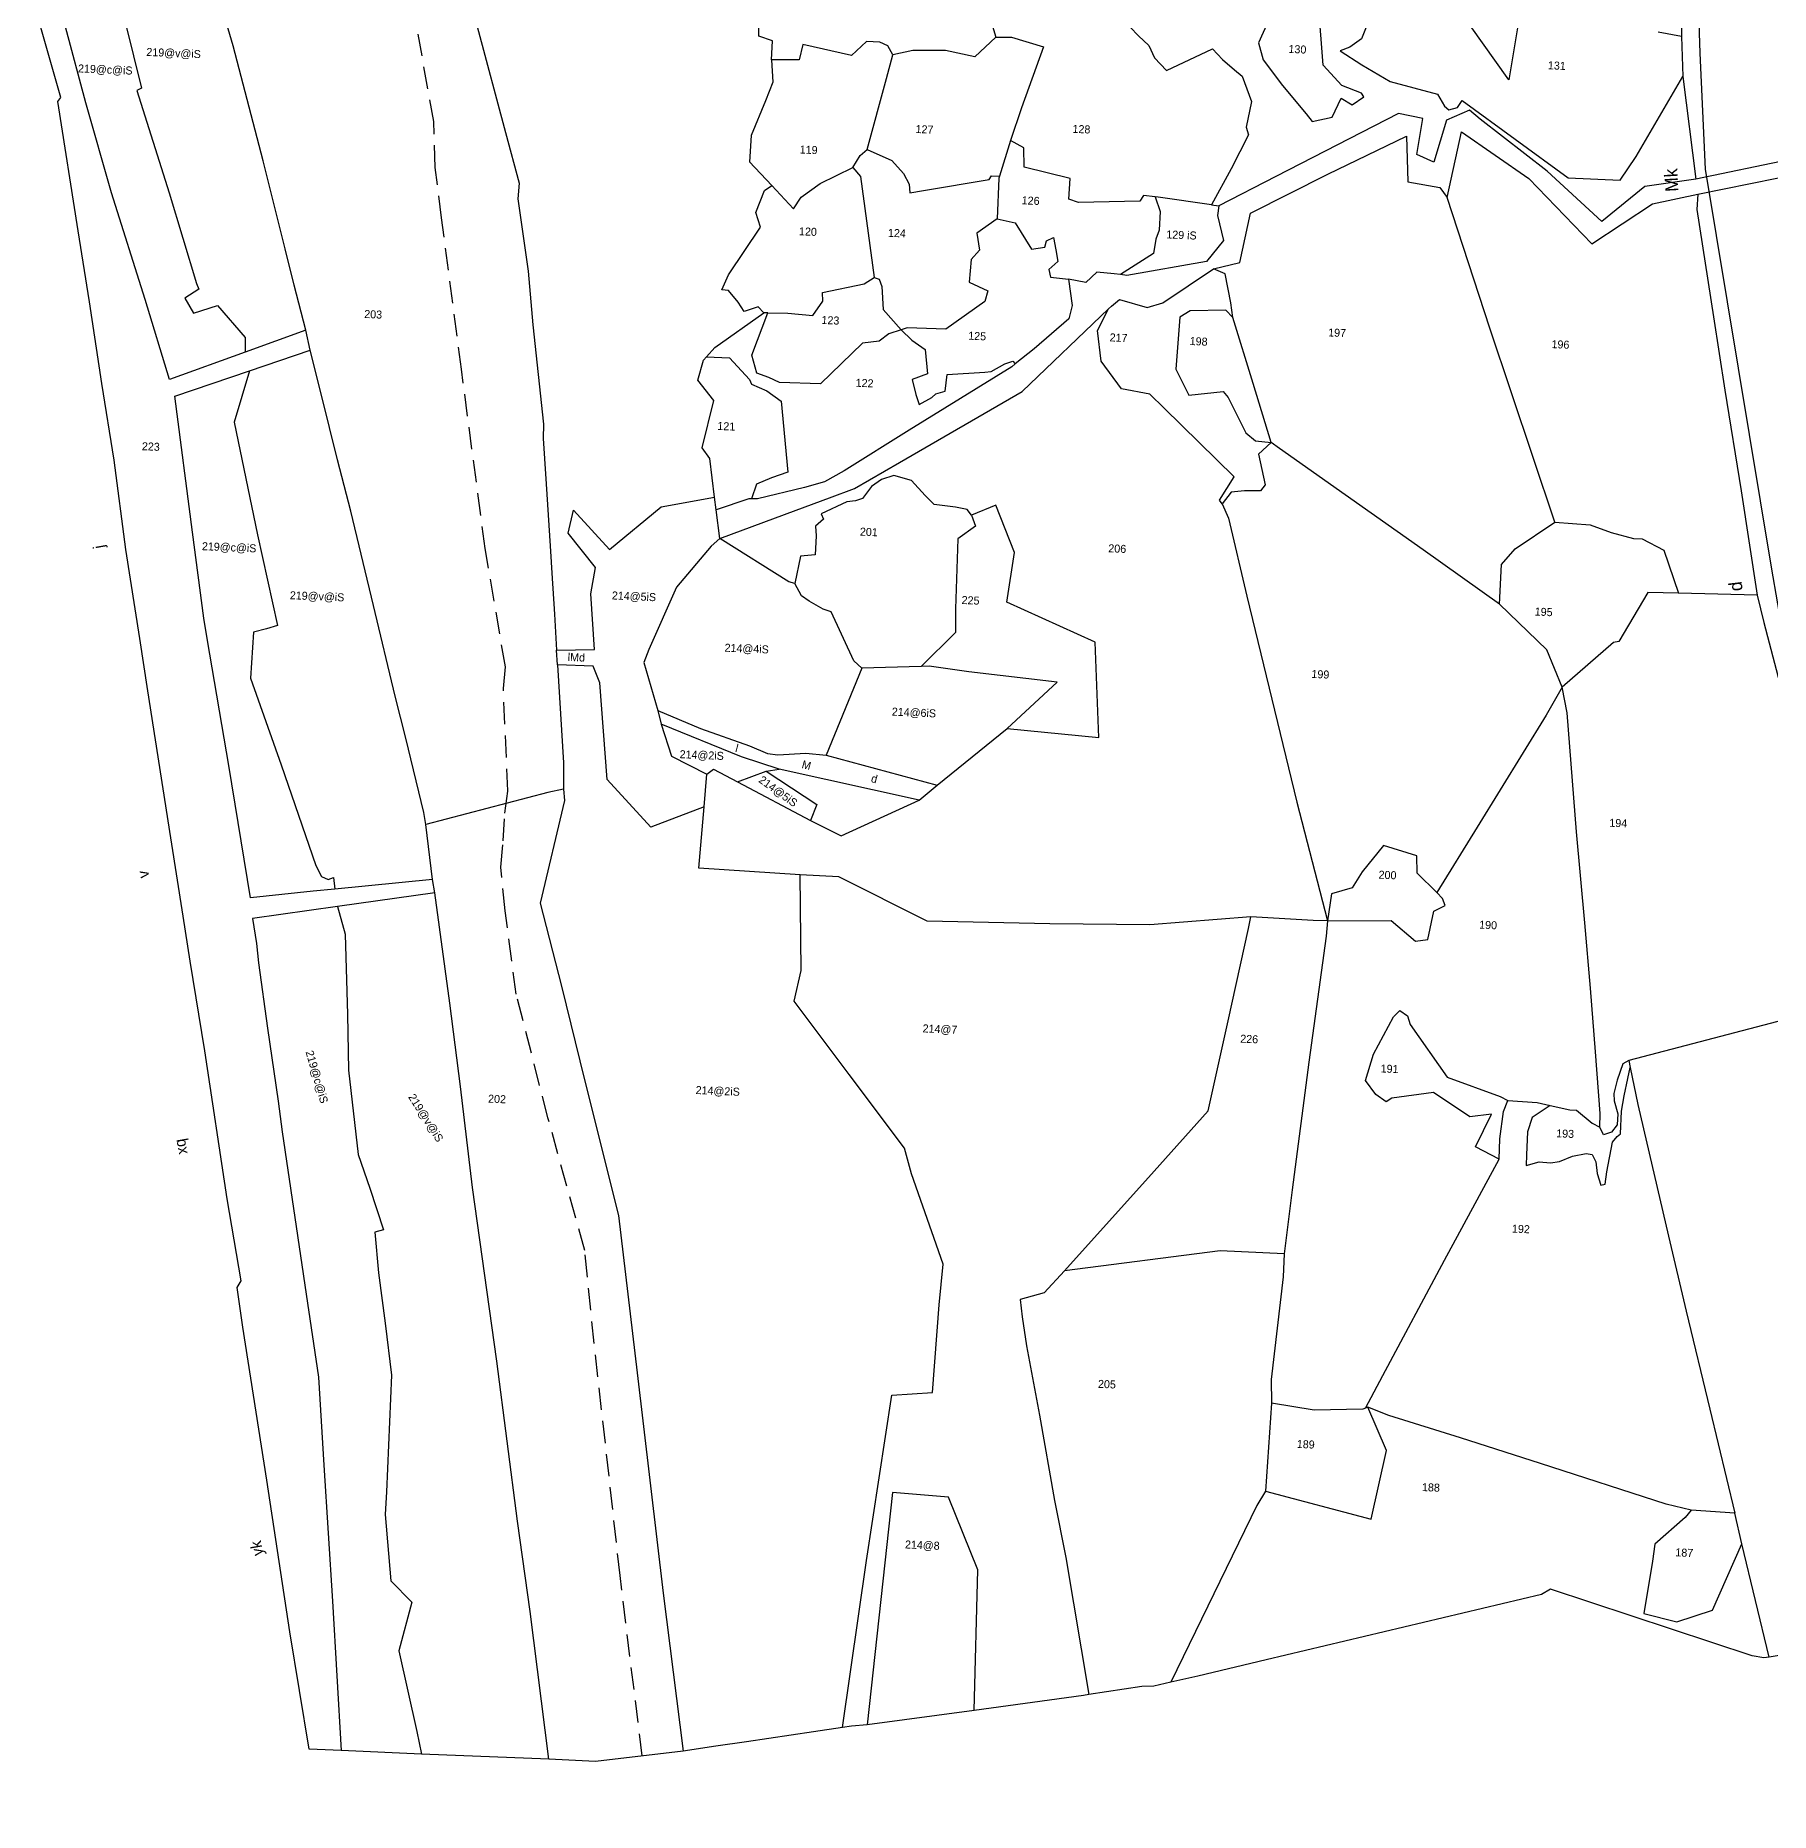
# Model space of a CAD drawing. Header units: feet. Extents: x 260179 to 264429, y 2217036 to 2221301.
# Drawn here: x 260749 to 262269, y 2217268 to 2218824 of the extents above; entities that cross this region are included whole.
import ezdxf
from ezdxf.enums import TextEntityAlignment as Align

# ---------------------------------------------------------------- set-up
doc = ezdxf.new("R2010")
doc.units = ezdxf.units.FT
doc.header["$MEASUREMENT"] = 0
doc.linetypes.add('DASHED', pattern=[0.75, 0.5, -0.25])
for name, color, linetype in [('LINE_FOOTPATH', 1, 'DASHED'), ('OFF', 1, 'Continuous'), ('POLY_PARCEL', 6, 'Continuous'), ('POLY_ROAD', 30, 'Continuous'), ('TEXT_MAPIN', 7, 'Continuous'), ('TEXT_MAPOUT', 7, 'Continuous'), ('TEXT_PARCEL', 7, 'Continuous')]:
    doc.layers.add(name, color=color, linetype=linetype)
doc.styles.add('TEXT_MAP', font='', dxfattribs={"height": 1.8})
doc.styles.get('TEXT_MAP').set_extended_font_data('Kruti Dev 050')

# ---------------------------------------------------------------- blocks, each defined once
blk = doc.blocks.new('ERE')
at = {"layer": 'LINE_FOOTPATH', "ltscale": 10}
blk.add_lwpolyline([(261065.91, 2218715.18), (261059.26, 2218755.44), (261051.23, 2218807.36), (261048.21, 2218828.18), (261038.67, 2218857.65), (261030.39, 2218885.12), (261027.09, 2218903.73), (261025.71, 2218913.51), (261025.96, 2218919.41), (261026.09, 2218925.68), (261026.59, 2218930.69), (261024.58, 2218953.65), (261024.83, 2218958.54), (261019.15, 2218984.96), (261012.12, 2219024.97), (261006.22, 2219058.83), (261004.3, 2219070.09), (261003.55, 2219080.37), (260998.91, 2219101.19)], dxfattribs=at)
at = {"layer": 'OFF', "ltscale": 10, "flags": 128}
for points in [[(261059.52, 2218950.17), (261060.41, 2218947.11)], [(260998.28, 2218713.48), (260991.03, 2218713.48)], [(261016.33, 2218713.47), (260998.28, 2218713.48)], [(261045.01, 2218713.56), (261016.33, 2218713.47)], [(261055.52, 2218713.45), (261045.01, 2218713.56)]]:
    blk.add_lwpolyline(points, dxfattribs=at)
at = {"layer": 'POLY_PARCEL', "ltscale": 10, "flags": 128}
for points in [[(260991.03, 2218713.48), (260985.63, 2218739.65), (260979.02, 2218773.54), (260972.17, 2218807.68), (260970.46, 2218816.52), (260971.35, 2218818.05), (260967.4, 2218836.33), (260960.95, 2218869.42), (260956.84, 2218889.39), (260954.81, 2218899.44), (260951.34, 2218916.91), (260944.73, 2218949.76), (260942.45, 2218961.43), (260938.42, 2218981.32), (260934.96, 2219001.29), (260931.49, 2219018.36), (260927.93, 2219036.63), (260924.7, 2219052.41), (260918.9, 2219081.32), (260919.54, 2219082.2), (260913.02, 2219101.93)], [(260976.77, 2219032.31), (260973.73, 2219042.27), (260971.41, 2219050.36), (260965.57, 2219069.92), (260957.76, 2219095.5), (260952.62, 2219110.61), (260947.47, 2219126.85)], [(260946.65, 2219019.88), (260940.4, 2219037.66), (260931.84, 2219061.26), (260925.18, 2219081.29), (260919.92, 2219098.15), (260914.77, 2219114.38), (260914.23, 2219116.64), (260927.22, 2219120.52)], [(260927.22, 2219120.52), (260937.6, 2219085.11), (260936.57, 2219084.56), (260944.82, 2219061.84), (260951.83, 2219041.73), (260952.38, 2219040.48), (260949.29, 2219038.35), (260951.43, 2219035.02), (260956.74, 2219037), (260963.24, 2219030.03), (260963.35, 2219026.77)], [(261078.87, 2219097.47), (261078.87, 2219101.73), (261075.78, 2219102.69), (261075.43, 2219110.8), (261086.58, 2219119.67)], [(261125.67, 2219116.06), (261125.84, 2219113.78), (261129, 2219104.71)], [(261283.03, 2219111.36), (261277.8, 2219112.09)], [(261246.21, 2219112.23), (261244.7, 2219100.02), (261235.49, 2219111.82)], [(261213.81, 2219115.19), (261211.19, 2219107.78), (261208.65, 2219105.79), (261206.52, 2219104.9), (261211.47, 2219101.95), (261217.99, 2219098.51), (261228.8, 2219096.06), (261230.45, 2219093.45), (261231.48, 2219092.7), (261233.4, 2219093.25), (261234.36, 2219094.89), (261258.95, 2219078.56), (261270.61, 2219078.48), (261274.04, 2219083.96), (261283.69, 2219102.4)], [(261157.95, 2219111.96), (261158.2, 2219110.01), (261159.07, 2219108.18), (261161.08, 2219106.35), (261163.45, 2219104.25), (261164.87, 2219101.52), (261167.7, 2219098.82), (261177.84, 2219104.12), (261180.18, 2219101.86), (261182.94, 2219099.62), (261184.75, 2219098.24), (261187.08, 2219092.64), (261186.13, 2219086.88), (261186.73, 2219085.15), (261183.11, 2219077.32), (261179.06, 2219069.05)], [(261011.41, 2219106.55), (261012.37, 2219102.14), (261019.74, 2219078.58), (261023.3, 2219067.33), (261023.16, 2219063.79), (261026.15, 2219047.69), (261027.72, 2219035.65), (261031.07, 2219013.42), (261031.14, 2219010.22), (261032.14, 2219001.17), (261033.85, 2218984.93), (261034.35, 2218980.01), (261035.35, 2218970.82), (261036.15, 2218962.8)], [(261129, 2219104.71), (261124.51, 2219100.07), (261117.83, 2219101.19), (261110.48, 2219100.88), (261106.03, 2219099.76)], [(261129, 2219104.71), (261132.55, 2219104.86), (261139.82, 2219102.94), (261135.49, 2219089.04), (261133.31, 2219081.6)], [(261106.03, 2219099.76), (261104.86, 2219101.75), (261103, 2219102.44), (261099.97, 2219102.51), (261096.74, 2219099.21), (261085.73, 2219101.2), (261085.07, 2219097.74), (261078.87, 2219097.47)], [(261101.19, 2219078.21), (261104.86, 2219094.33), (261106.03, 2219099.76)], [(261078.87, 2219097.47), (261079.35, 2219092.49), (261077.85, 2219088.17), (261075.02, 2219080.23), (261074.85, 2219074.32), (261080.09, 2219069.26)], [(261133.31, 2219081.6), (261131.16, 2219073.52)], [(261166.35, 2219070.31), (261163.7, 2219070.53), (261162.9, 2219069.21), (261149.16, 2219068.3), (261146.94, 2219069.02), (261147.09, 2219073.67), (261136.61, 2219075.73), (261136.35, 2219080.1), (261133.31, 2219081.6)], [(261098.16, 2219074.02), (261099.63, 2219076.8), (261101.19, 2219078.21)], [(261101.19, 2219078.21), (261106.81, 2219075.97), (261109.58, 2219073.21), (261110.93, 2219070.8), (261111.17, 2219068.86), (261114.22, 2219069.57), (261128.87, 2219072.68), (261129.34, 2219073.51), (261131.16, 2219073.52)], [(261080.09, 2219069.26), (261085.22, 2219064.18), (261086.81, 2219066.86), (261090.93, 2219070.1), (261098.16, 2219074.02)], [(261098.16, 2219074.02), (261099.93, 2219072.11), (261103.94, 2219049.53)], [(261131.16, 2219073.52), (261131.02, 2219073), (261131.08, 2219063.91)], [(261259.23, 2219001.06), (261242.74, 2219043.99), (261231.94, 2219072.96)], [(261079.54, 2219040.53), (261078.16, 2219041.83), (261075.07, 2219040.67), (261073.69, 2219042.73), (261071.35, 2219045.2), (261069.84, 2219045.34), (261071.22, 2219048.78), (261077.96, 2219059.78), (261076.79, 2219063.01), (261078.51, 2219068.02), (261080.09, 2219069.26)], [(261166.35, 2219070.31), (261167.61, 2219067.07), (261167.51, 2219062.91), (261166.89, 2219060.81), (261166.48, 2219057.57), (261159.29, 2219052.52)], [(261179.06, 2219069.05), (261166.99, 2219070.26), (261166.35, 2219070.31)], [(261179.06, 2219069.05), (261180.75, 2219068.88)], [(261131.08, 2219063.91), (261126.61, 2219060.47), (261127.41, 2219056.7), (261125.58, 2219054.47), (261125.35, 2219049.37), (261129.65, 2219047.6), (261129.08, 2219045.2), (261120.6, 2219038.62), (261111.89, 2219038.56), (261110.56, 2219038.05)], [(261131.08, 2219063.91), (261135.14, 2219063.18), (261139.02, 2219057.4), (261142.06, 2219058), (261142.36, 2219059.43), (261143.91, 2219060.26), (261144.51, 2219057.46), (261145.11, 2219054.84), (261143.14, 2219052.99), (261143.56, 2219051.32), (261147.66, 2219050.98)], [(261184.94, 2219043.99), (261184.36, 2219047.26), (261182.79, 2219053.71), (261180.14, 2219054.71)], [(261080.4, 2219040.55), (261084.93, 2219040.67), (261090.54, 2219040.44), (261092.66, 2219043.7), (261092.49, 2219045.64), (261101.76, 2219047.99), (261103.94, 2219049.53)], [(261103.94, 2219049.53), (261105.14, 2219049.19), (261105.77, 2219047.59), (261106.29, 2219042.44), (261110.56, 2219038.05)], [(261184.31, 2219001.99), (261183.65, 2219002.75), (261186.72, 2219008.14), (261170.4, 2219022.92), (261166.99, 2219025.96), (261160.57, 2219026.85), (261155.77, 2219032.89), (261154.68, 2219039.72), (261156.95, 2219044.7)], [(261184.94, 2219043.99), (261183.28, 2219045.53), (261175.29, 2219045.06), (261173.04, 2219043.52), (261172.63, 2219031.82), (261175.82, 2219026.08), (261183.46, 2219027.26), (261184.66, 2219025.93), (261188.92, 2219018.13), (261191.17, 2219016.47), (261194.75, 2219016.22)], [(261194.75, 2219016.22), (261190.1, 2219029.29), (261184.94, 2219043.99)], [(261067.08, 2219030.14), (261068.88, 2219032.28), (261079.54, 2219040.53)], [(261110.56, 2219038.05), (261107.81, 2219037), (261105.69, 2219035.29), (261101.96, 2219034.66), (261092.92, 2219025.16), (261083.67, 2219025.05), (261081.26, 2219026.08), (261078.51, 2219026.93), (261077.2, 2219030.88), (261080.4, 2219040.55)], [(261080.4, 2219040.55), (261079.54, 2219040.53)], [(261110.56, 2219038.05), (261113.04, 2219035.83), (261116.09, 2219033.87), (261116.9, 2219028.39), (261113.48, 2219026.98), (261114.46, 2219023.67), (261115.27, 2219021.45), (261118.09, 2219023.13), (261118.96, 2219023.95), (261121.03, 2219024.7), (261121.3, 2219028.45), (261129.77, 2219029.32), (261131.13, 2219029.53), (261134.17, 2219031.38), (261135.9, 2219032.08), (261136.46, 2219031.44)], [(260976.77, 2219032.31), (260963.35, 2219026.77)], [(260977.99, 2219027.86), (260976.77, 2219032.31)], [(260964.54, 2219022.59), (260977.99, 2219027.86)], [(261008.43, 2218922.39), (261007.93, 2218925.03), (261003.16, 2218941.58), (261000.37, 2218950.9), (260994.6, 2218971.09), (260988.62, 2218992.02), (260985.17, 2219003.43), (260980.96, 2219017.85), (260977.99, 2219027.86)], [(261070.18, 2218998.66), (261068.74, 2219007.33), (261066.95, 2219009.59), (261069.15, 2219020.39), (261065.37, 2219024.79), (261066.4, 2219029.32), (261067.08, 2219030.14)], [(261067.08, 2219030.14), (261072.24, 2219030.11), (261076.91, 2219025.45), (261077.41, 2219024.37), (261080.91, 2219023.04), (261084.24, 2219020.87), (261086.41, 2219004.97), (261082.83, 2219003.56), (261079.49, 2219001.98), (261078.49, 2218998.65)], [(260963.35, 2219026.77), (260946.65, 2219019.88)], [(260969.8, 2218904.22), (260963.62, 2218933.77), (260957.7, 2218961.6), (260956.61, 2218966.64), (260953.23, 2218985.83), (260947.98, 2219016.23), (260964.54, 2219022.59)], [(260964.54, 2219022.59), (260961.57, 2219010.95), (260967.91, 2218985.85), (260973.22, 2218965.66), (260970.77, 2218964.79), (260967.91, 2218963.92), (260967.68, 2218953.55), (260975.36, 2218934.39), (260984.12, 2218912.08), (260985.55, 2218909.71), (260987.06, 2218909.07), (260988.24, 2218909.55), (260988.6, 2218907)], [(261194.75, 2219016.22), (261192, 2219013.52), (261193.78, 2219006.66), (261192.83, 2219005.24), (261189.22, 2219005.12), (261186.2, 2219004.71), (261184.31, 2219001.99)], [(261247.57, 2218982.09), (261229.91, 2218993.54), (261211.84, 2219005.15), (261196.64, 2219014.93), (261194.75, 2219016.22)], [(261128.11, 2218997.05), (261127.08, 2218998.31), (261124.4, 2218998.72), (261119.65, 2218999.07), (261117.52, 2219001.06), (261114.28, 2219004.29), (261110.29, 2219005.25), (261107.54, 2219004.22), (261105.34, 2219002.57), (261103.48, 2218999.75), (261101.9, 2218999.14), (261099.97, 2218998.86), (261094.28, 2218995.9), (261094.88, 2218994.76), (261093.16, 2218993.09), (261093.43, 2218990.95), (261093.36, 2218986.69), (261090.06, 2218986.21), (261089.07, 2218980)], [(261184.31, 2219001.99), (261185.85, 2218998.8), (261190.7, 2218981.48), (261203.9, 2218935.7), (261211.92, 2218909.33)], [(261247.57, 2218982.09), (261247.63, 2218990.99), (261250.58, 2218994.68), (261259.23, 2219001.06)], [(261259.23, 2219001.06), (261267.14, 2219000.79), (261272, 2218999.27), (261277.05, 2218998.14), (261278.98, 2218998.14), (261284, 2218995.8), (261287.64, 2218986.25)], [(261044.68, 2218963.25), (261043.33, 2218975.74), (261044.1, 2218981.7), (261037.69, 2218989.19), (261038.65, 2218994.38), (261047.11, 2218985.92), (261058.34, 2218995.98), (261070.18, 2218998.66)], [(261070.7, 2218995.83), (261070.18, 2218998.66)], [(261071.79, 2218989.45), (261070.7, 2218995.83)], [(261128.11, 2218997.05), (261129.13, 2218994.64), (261125.27, 2218991.64), (261125.38, 2218975.85), (261125.65, 2218970.55), (261118.21, 2218962.59)], [(261138.15, 2218949.47), (261158.81, 2218948.32), (261157.09, 2218969.69), (261136.88, 2218977.83), (261138.12, 2218989.07), (261133.45, 2218999.51), (261128.11, 2218997.05)], [(261071.79, 2218989.45), (261069.9, 2218987.64), (261062.53, 2218978.09), (261056.88, 2218963.81), (261055.93, 2218960.8), (261059.52, 2218950.17)], [(261089.07, 2218980), (261087.69, 2218980.34), (261071.79, 2218989.45)], [(261287.64, 2218986.25), (261280.78, 2218986.13), (261274.75, 2218974.85), (261273.55, 2218974.52), (261262.46, 2218964.03)], [(261305.35, 2218986.58), (261287.64, 2218986.25)], [(261104.92, 2218961.64), (261103.03, 2218963.21), (261097.52, 2218974.02), (261095.65, 2218974.54), (261092.47, 2218976.2), (261090.7, 2218977.3), (261089.07, 2218980)], [(261262.46, 2218964.03), (261258.64, 2218972.29), (261247.57, 2218982.09)], [(261262.46, 2218964.03), (261259.08, 2218957.57), (261244.69, 2218931.78), (261236.22, 2218916.73)], [(261275.06, 2218865.49), (261274.99, 2218868.6), (261273.4, 2218882.42), (261271.69, 2218896.67), (261269.76, 2218911.26), (261267.06, 2218931.65), (261263.81, 2218958.33), (261262.46, 2218964.03)], [(261036.49, 2218959.48), (261036.15, 2218962.8)], [(261104.92, 2218961.64), (261097.77, 2218941.77)], [(261118.21, 2218962.59), (261104.92, 2218961.64)], [(261138.15, 2218949.47), (261148.94, 2218960.35), (261128.98, 2218961.86), (261120.05, 2218962.72), (261118.21, 2218962.59)], [(261036.49, 2218959.48), (261038.82, 2218937.51), (261039.06, 2218931.61)], [(261070.8, 2218928.99), (261059.06, 2218923.93), (261048.8, 2218934.18), (261046.23, 2218955.83), (261044.57, 2218959.55)], [(261122.94, 2218936.06), (261138.15, 2218949.47)], [(261060.41, 2218947.11), (261063.03, 2218940.04), (261071.12, 2218936.34)], [(261070.8, 2218928.99), (261071.12, 2218936.34)], [(261071.12, 2218936.34), (261072.53, 2218937.51), (261078.07, 2218934.88)], [(261078.07, 2218934.88), (261084.41, 2218937.57), (261096.08, 2218930.58), (261094.87, 2218926.9)], [(261084.41, 2218937.57), (261087.29, 2218938.12)], [(261119.09, 2218932.51), (261122.94, 2218936.06)], [(261078.07, 2218934.88), (261094.87, 2218926.9)], [(261094.87, 2218926.9), (261101.91, 2218923.75), (261119.09, 2218932.51)], [(261039.06, 2218931.61), (261035.6, 2218930.73), (261008.43, 2218922.39)], [(261039.06, 2218931.61), (261039.38, 2218929.09), (261034.91, 2218905.81), (261040.5, 2218887.3), (261046.53, 2218866.47), (261055.48, 2218836.32), (261061.16, 2218801.2), (261069.12, 2218751.91), (261075.06, 2218716.57)], [(261093.06, 2218914.62), (261070.21, 2218915.17), (261070.8, 2218928.99)], [(261236.22, 2218916.73), (261231.65, 2218920.88), (261231.37, 2218924.75), (261223.83, 2218926.75), (261219.27, 2218920.67), (261217.19, 2218916.94), (261212.55, 2218915.42), (261211.92, 2218909.33)], [(261010.52, 2218910.04), (261008.43, 2218922.39)], [(261211.92, 2218909.33), (261226.25, 2218909.96), (261231.89, 2218905.58), (261234.62, 2218906.03), (261235.74, 2218912.49), (261238.23, 2218913.87), (261237.53, 2218915.39), (261236.22, 2218916.73)], [(261110.65, 2218723.44), (261114.43, 2218761.17), (261118.6, 2218798.58), (261127.71, 2218799.59), (261128.34, 2218819.31), (261128.84, 2218828.51), (261120.87, 2218848.47), (261119.1, 2218854.16), (261105.95, 2218870.21), (261092.92, 2218886.14), (261094.18, 2218893.12), (261093.06, 2218914.62)], [(261194.66, 2218909.47), (261172.06, 2218906.7), (261149.59, 2218905.96), (261122.04, 2218905.42), (261101.73, 2218914.56), (261093.06, 2218914.62)], [(261010.52, 2218910.04), (260988.6, 2218907)], [(261011.16, 2218907.08), (261010.52, 2218910.04)], [(261156.21, 2218828.18), (261175.39, 2218851.43), (261186.96, 2218865.48), (261190.61, 2218885.85), (261194.26, 2218906.83), (261194.66, 2218909.47)], [(261211.92, 2218909.33), (261208.7, 2218909.27), (261194.66, 2218909.47)], [(261211.92, 2218909.33), (261211.75, 2218905.81), (261209.08, 2218877.36), (261206.59, 2218848.55), (261205.34, 2218834.06)], [(260983.76, 2218906.33), (260969.8, 2218904.22)], [(260988.6, 2218907), (260983.76, 2218906.33)], [(261011.16, 2218907.08), (260989.4, 2218903.08)], [(261045.01, 2218713.56), (261039.39, 2218746.55), (261035.72, 2218766.71), (261029.53, 2218802.45), (261022.42, 2218841.28), (261018.73, 2218863.8), (261015.52, 2218882.48), (261011.16, 2218907.08)], [(260989.4, 2218903.08), (260970.4, 2218899.61)], [(260989.4, 2218903.08), (260991.41, 2218896.96), (260992.68, 2218878.91), (260993.4, 2218866.4), (260996.41, 2218847.55), (260999.34, 2218840.11), (261002.83, 2218830.85), (261000.85, 2218830.29), (261002.11, 2218821.19), (261004.1, 2218809.94), (261006, 2218798.3), (261006, 2218772.02), (261005.92, 2218766.95), (261007.82, 2218752.06), (261012.73, 2218747.47), (261010.28, 2218736.46), (261015.06, 2218718.45), (261016.33, 2218713.47)], [(260970.4, 2218899.61), (260971.52, 2218893.99), (260972.15, 2218889.71), (260974.8, 2218875.09), (260977.95, 2218858.78), (260979.15, 2218851.91), (260986.03, 2218815.66), (260989.58, 2218797.14), (260991.67, 2218777.41), (260994.9, 2218746.97), (260998.28, 2218713.48)], [(261332.69, 2218896.67), (261280.97, 2218880.8)], [(261252.78, 2218857.39), (261247.31, 2218859.94), (261250.64, 2218867.41), (261245.79, 2218866.65), (261237.4, 2218871.72), (261228.08, 2218870.04), (261226.86, 2218869.18), (261224.44, 2218870.77), (261222.02, 2218873.81), (261223.54, 2218879.75), (261227.69, 2218888.32), (261229.07, 2218889.85), (261230.8, 2218888.74), (261231.49, 2218886.8), (261240.28, 2218875.33), (261252.43, 2218871.5), (261254.16, 2218870.67)], [(261280.97, 2218880.8), (261279.63, 2218879.97), (261278.52, 2218876.27), (261277.87, 2218873.21), (261278.06, 2218871.58), (261278.98, 2218868.66), (261278.98, 2218866.25), (261277.74, 2218864.5), (261275.94, 2218863.87), (261275.06, 2218865.49)], [(261280.97, 2218880.8), (261281.36, 2218879.2)], [(261261.78, 2218857.14), (261264.32, 2218857.01), (261266.34, 2218857.4), (261269.2, 2218858.77), (261272.26, 2218859.48), (261273.63, 2218859.29), (261274.48, 2218857.73), (261274.93, 2218855.06), (261275.85, 2218852.51), (261276.83, 2218852.77), (261277.09, 2218855.56), (261278.07, 2218862.26), (261279.04, 2218863.63), (261279.76, 2218864.21), (261279.83, 2218869.35), (261280.28, 2218872.82), (261280.93, 2218876.72), (261281.36, 2218879.2)], [(261281.36, 2218879.2), (261283.37, 2218870.98), (261291.58, 2218841.69), (261296.21, 2218825.04), (261302.51, 2218803.23), (261309.09, 2218780.11)], [(261252.78, 2218857.39), (261252.71, 2218861.92), (261253.26, 2218868.11), (261254.16, 2218870.67)], [(261254.16, 2218870.67), (261260.8, 2218870.46), (261263.71, 2218869.91)], [(261263.71, 2218869.91), (261259.77, 2218867.09), (261258.85, 2218863.78), (261258.85, 2218858.64)], [(261263.71, 2218869.91), (261268.21, 2218869.15), (261269.66, 2218869.15), (261273.33, 2218866.32), (261275.06, 2218865.49)], [(261225.09, 2218800.19), (261228.68, 2218807.69), (261241.48, 2218834.16), (261252.78, 2218857.39)], [(261258.85, 2218858.64), (261258.88, 2218856.21), (261261.78, 2218857.14)], [(261205.34, 2218834.06), (261190.96, 2218834.1), (261156.21, 2218828.18)], [(261205.34, 2218834.06), (261205.34, 2218828.9), (261203.65, 2218805.69), (261203.93, 2218800.39)], [(261156.21, 2218828.18), (261151.85, 2218822.99), (261146.48, 2218821.32), (261147.1, 2218817.45), (261148.33, 2218810.95), (261151.94, 2218795.48), (261156.16, 2218776.49), (261159.18, 2218763.75), (261165.7, 2218733.18)], [(261203.46, 2218780.55), (261227.48, 2218775.24), (261230.25, 2218790.87), (261225.65, 2218800.44)], [(261203.93, 2218800.39), (261203.46, 2218780.55)], [(261225.09, 2218800.19), (261224.53, 2218799.94), (261213.6, 2218799.22), (261203.93, 2218800.39)], [(261225.65, 2218800.44), (261225.09, 2218800.19)], [(261299.23, 2218780.32), (261293.56, 2218781.46), (261264.93, 2218789.42), (261246.71, 2218794.41), (261230.42, 2218798.76), (261225.65, 2218800.44)], [(261203.46, 2218780.55), (261201.62, 2218777.22), (261184, 2218736.73)], [(261299.23, 2218780.32), (261297.96, 2218778.61), (261291.39, 2218772.34), (261291.02, 2218768.54), (261289.59, 2218756.71), (261297.05, 2218755.15), (261304.97, 2218758.06), (261310.97, 2218773.27)], [(261309.09, 2218780.11), (261299.23, 2218780.32)], [(261310.97, 2218773.27), (261309.09, 2218780.11)], [(261140.07, 2218728.54), (261139.55, 2218760.16), (261132.28, 2218776.23), (261119.63, 2218776.73), (261116.18, 2218724.24)], [(261318.17, 2218748.07), (261310.97, 2218773.27)], [(261318.17, 2218748.07), (261316.98, 2218747.82), (261314.33, 2218748.22), (261268.41, 2218761.23), (261266.39, 2218759.98), (261205.17, 2218742.64), (261190.03, 2218738.37), (261184, 2218736.73)], [(261370.27, 2218758.74), (261367.36, 2218758.43), (261318.17, 2218748.07)], [(261184, 2218736.73), (261180.22, 2218735.69), (261177.52, 2218735.5), (261165.7, 2218733.18)], [(261165.7, 2218733.18), (261164.46, 2218732.94), (261140.07, 2218728.54)], [(261140.07, 2218728.54), (261116.18, 2218724.24)], [(261116.18, 2218724.24), (261112.66, 2218723.84), (261110.65, 2218723.44)], [(261110.65, 2218723.44), (261104.22, 2218722.16), (261089.23, 2218719.3), (261082.4, 2218718.04), (261075.06, 2218716.57)], [(261075.06, 2218716.57), (261055.52, 2218713.45)]]:
    blk.add_lwpolyline(points, dxfattribs=at)
blk.add_lwpolyline([(261205.37, 2219089.94), (261207.21, 2219094.26), (261209.72, 2219092.9), (261212.23, 2219094.76), (261211.73, 2219095.55), (261207.21, 2219097.13), (261202.83, 2219101.5), (261201.18, 2219115.04), (261200.18, 2219116.76), (261198.32, 2219116.97), (261196.67, 2219117.33), (261194.3, 2219116.68), (261191.29, 2219113.82), (261188.06, 2219105.94), (261189.28, 2219102.14), (261193.87, 2219096.55), (261199.46, 2219090.44), (261200.89, 2219088.73)], close=True, dxfattribs=at)
at = {"layer": 'POLY_ROAD', "ltscale": 10, "flags": 128}
for points in [[(261279, 2219183.45), (261280.44, 2219156.23), (261282.02, 2219130.75), (261283.03, 2219111.36)], [(261283.03, 2219111.36), (261283.69, 2219102.4)], [(261283.69, 2219102.4), (261287.62, 2219079.41)], [(261287.62, 2219079.41), (261276.23, 2219077.31), (261266.94, 2219069.07), (261254.14, 2219079.8), (261238.58, 2219090.88), (261236.13, 2219092.79), (261231.07, 2219090.31), (261228.58, 2219080.75), (261224.69, 2219082.3), (261225.7, 2219090.46), (261220.18, 2219091.39), (261193.27, 2219076.01), (261180.75, 2219068.88)], [(261319.66, 2219095.16), (261308.3, 2219084.64), (261287.62, 2219079.41)], [(261231.94, 2219072.96), (261234.5, 2219087.83), (261250.07, 2219077.98), (261264.86, 2219063.92), (261278.14, 2219073.48), (261288.24, 2219076.11)], [(261288.24, 2219076.11), (261311.65, 2219081.87), (261318.3, 2219089.15)], [(261180.14, 2219054.71), (261186, 2219056.37), (261187.89, 2219067.58), (261204.94, 2219077.04), (261222.18, 2219086.36), (261222.97, 2219076.09), (261230.16, 2219075.15), (261231.94, 2219072.96)], [(261288.24, 2219076.11), (261288.15, 2219072.67), (261292.87, 2219048.7), (261296.13, 2219032.34), (261300.75, 2219009.84), (261305.35, 2218986.58)], [(261180.75, 2219068.88), (261180.53, 2219066.71), (261182.09, 2219061.2), (261178.51, 2219056.3), (261160.69, 2219052.36), (261159.29, 2219052.52)], [(261159.29, 2219052.52), (261157.89, 2219052.67), (261153.96, 2219052.84), (261151.55, 2219050.43), (261147.66, 2219050.98)], [(261156.95, 2219044.7), (261157.57, 2219045.34), (261159.27, 2219046.89), (261165.6, 2219045.39), (261169.07, 2219046.57), (261180.14, 2219054.71)], [(261147.66, 2219050.98), (261148.75, 2219045.15), (261148.13, 2219042.12), (261140.58, 2219035.05), (261136.46, 2219031.44)], [(261071.79, 2218989.45), (261088.69, 2218996.51), (261096.04, 2218999.59), (261101.58, 2219001.96), (261111.44, 2219008.24), (261138.33, 2219025.3), (261156.95, 2219044.7)], [(261136.46, 2219031.44), (261135.72, 2219030.79), (261113.32, 2219015.56), (261099.08, 2219005.77), (261094.74, 2219003.14), (261090.31, 2219001.66), (261079.88, 2218998.71), (261078.49, 2218998.65)], [(261078.49, 2218998.65), (261077.94, 2218998.63), (261070.7, 2218995.83)], [(261305.35, 2218986.58), (261307.15, 2218980.46), (261311.28, 2218966.9), (261323.77, 2218925.93), (261327.94, 2218912.19), (261332.69, 2218896.67)], [(261036.15, 2218962.8), (261044.68, 2218963.25)], [(261044.57, 2218959.55), (261036.49, 2218959.48)], [(261059.52, 2218950.17), (261069.27, 2218946.58), (261080.42, 2218943.12), (261084.57, 2218941.56), (261086.88, 2218941.37), (261093.16, 2218942.01), (261097.77, 2218941.77)], [(261087.29, 2218938.12), (261078.76, 2218940.6), (261060.41, 2218947.11)], [(261097.77, 2218941.77), (261122.94, 2218936.06)], [(261119.09, 2218932.51), (261087.29, 2218938.12)]]:
    blk.add_lwpolyline(points, dxfattribs=at)
at = {"layer": 'TEXT_MAPIN', "ltscale": 10, "style": 'TEXT_MAP'}
blk.add_text('lMd', height=1.8, dxfattribs=at).set_placement((261040.69, 2218960.46), align=Align.CENTER)
for s, p in [('l', (261077.43, 2218941.61)), ('M', (261093.22, 2218938.45)), ('d', (261108.59, 2218936.03))]:
    blk.add_text(s, height=1.8, rotation=347.5763, dxfattribs=at).set_placement(p, align=Align.CENTER)
at = {"layer": 'TEXT_MAPOUT', "ltscale": 10, "style": 'TEXT_MAP'}
for s, p in [('j', (260933.63, 2218981.52)), ('v', (260946.85, 2218907.91)), ('xq', (260958.07, 2218846.19)), ('yk', (260978.93, 2218756.73))]:
    blk.add_text(s, height=2.5, rotation=102.4886, dxfattribs=at).set_placement(p)
at = {"layer": 'TEXT_PARCEL', "ltscale": 10, "style": 'TEXT_MAP'}
for s, p in [('130', (261196.89, 2219103.94)), ('131', (261255.32, 2219102.74)), ('219@v@iS', (260944.46, 2219092.4)), ('219@c@iS', (260929.27, 2219088.05)), ('127', (261113.87, 2219082.4)), ('128', (261149.13, 2219083.93)), ('119', (261088.04, 2219076.7)), ('126', (261138.4, 2219067.39)), ('120', (261088.66, 2219058.32)), ('124', (261108.66, 2219058.82)), ('129 iS', (261172.61, 2219061.11)), ('123', (261094.56, 2219038.6)), ('197', (261208.5, 2219040.62)), ('196', (261258.79, 2219040.12)), ('203', (260991.78, 2219035.59)), ('125', (261127.67, 2219036.46)), ('217', (261159.46, 2219037.43)), ('198', (261177.48, 2219037.37)), ('122', (261102.83, 2219024.82)), ('121', (261072.18, 2219013.8)), ('223', (260943.09, 2219003.77)), ('201', (261105.2, 2218991.41)), ('206', (261161.17, 2218990.03)), ('219@c@iS', (260961.64, 2218981.88)), ('195', (261257.57, 2218979.87)), ('214@5iS', (261053.05, 2218974.71)), ('225', (261128.7, 2218977.01)), ('219@v@iS', (260981.86, 2218971.7)), ('214@4iS', (261078.87, 2218964.04)), ('199', (261208, 2218963.73)), ('214@6iS', (261117.05, 2218951.27)), ('214@2iS', (261069.78, 2218939.69)), ('194', (261276.33, 2218933.13)), ('200', (261224.99, 2218919.27)), ('190', (261248.06, 2218908.99)), ('214@7', (261125.91, 2218880.39)), ('226', (261195.48, 2218881.1)), ('191', (261227.3, 2218875.75)), ('214@2iS', (261076.58, 2218864.38)), ('193', (261267.35, 2218862.84)), ('202', (261027.07, 2218860.47)), ('192', (261258.32, 2218841.01)), ('205', (261166.8, 2218802.19)), ('189', (261212.04, 2218790.58)), ('188', (261240.57, 2218782.08)), ('187', (261298.11, 2218769.83)), ('214@8', (261126.86, 2218764.27))]:
    blk.add_text(s, height=1.8, dxfattribs=at).set_placement(p, align=Align.CENTER)
for s, rotation, p in [('214@5iS', 326.6591, (261086.82, 2218932.43)), ('219@c@iS', 288.6035, (260985.54, 2218864.33)), ('219@v@iS', 304.9871, (261010.53, 2218855.94))]:
    blk.add_text(s, height=1.8, rotation=rotation, dxfattribs=at).set_placement(p, align=Align.CENTER)
blk = doc.blocks.new('e')
at = {"layer": 'POLY_ROAD', "ltscale": 10, "flags": 128}
blk.add_lwpolyline([(1207.82, 819.39), (1215.16, 773), (1221.61, 708.34), (1225.06, 669.46), (1227.88, 637.09), (1227.88, 632.48), (1226.97, 595.76), (1225.88, 565.41), (1224.88, 531.33), (1222.52, 489.49), (1218.62, 441.19), (1216.52, 419.03), (1200.17, 343.45), (1195.52, 322.58), (1189.9, 300.26), (1188.7, 297.31), (1178.25, 260.59), (1162.45, 205.01), (1154.81, 176.88), (1148.89, 157.23), (1134.08, 107.73)], dxfattribs=at)
at = {"layer": 'TEXT_MAPOUT', "style": 'TEXT_MAP', "text_generation_flag": 2}
for s, rotation, p in [('Mk', 263.9855, (1221.39, 414.54)), ('d', 260.3025, (1205.4, 338.75))]:
    blk.add_text(s, height=2.5, rotation=rotation, dxfattribs=at).set_placement(p)

msp = doc.modelspace()

# ---------------------------------------------------------------- block references
for name, p, xscale, yscale, zscale, rotation in [('ERE', (-1120669.1, -6375325.6), 3.895693111489024, 3.895693111489024, 3.895693111489024, 357.5742632689065), ('e', (267673.3, 2216524.7), -4.571041181490073, 4.571041181490075, 4.571041181490073, 357.2240163742465)]:
    msp.add_blockref(name, p, dxfattribs=dict(xscale=xscale, yscale=yscale, zscale=zscale, rotation=rotation))

doc.saveas('drawing.dxf')
